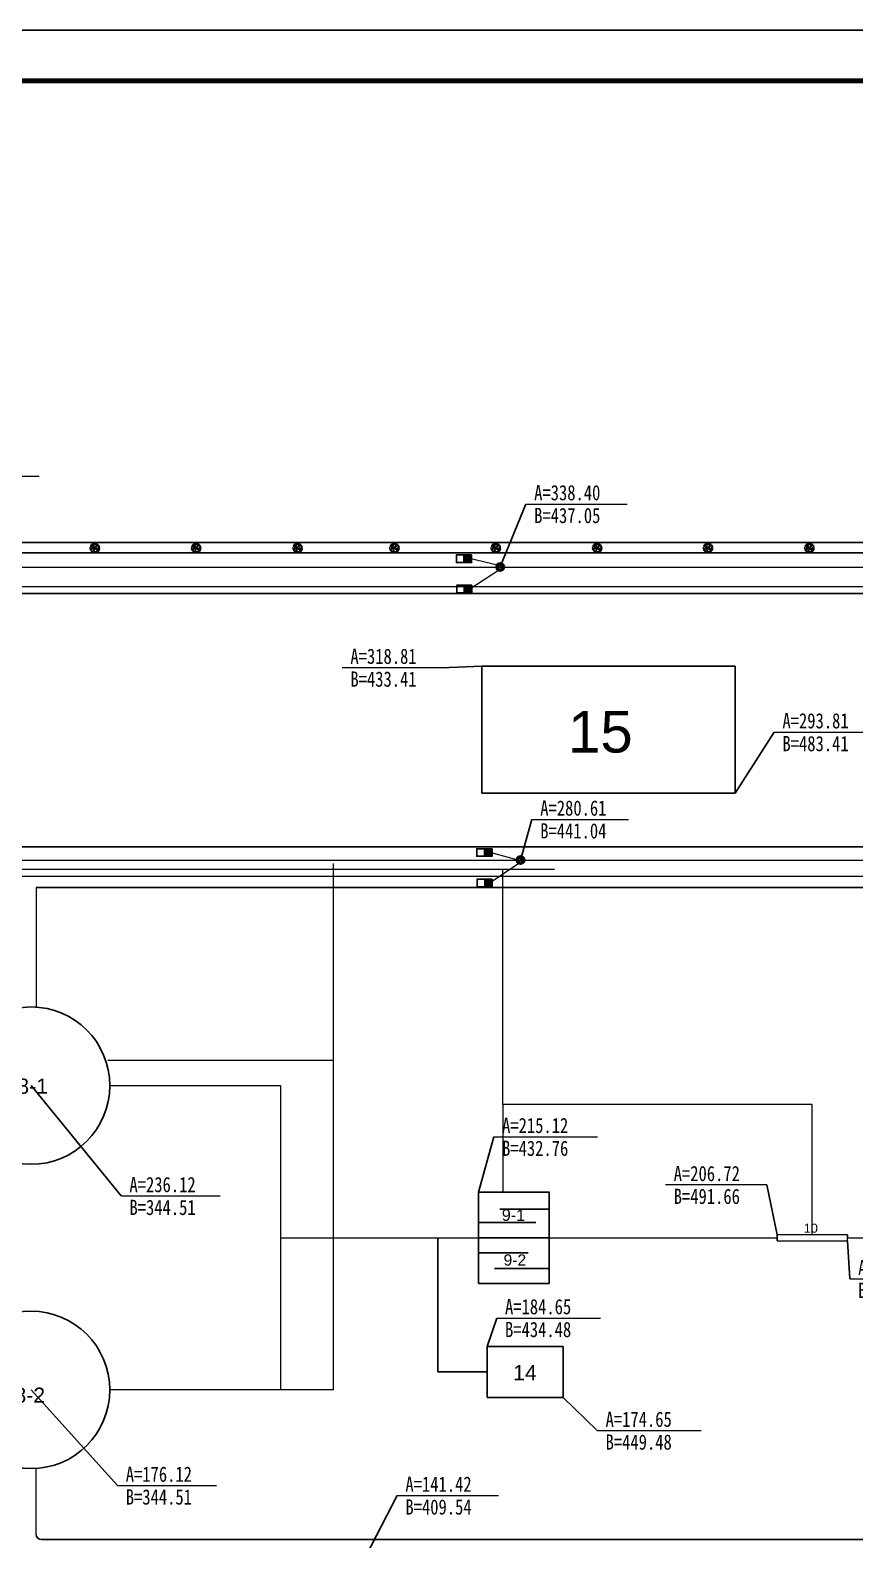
# Model space of a CAD drawing. Header units: millimetres. Extents: x 210832 to 1443773, y 126806 to 1026245.
# Drawn here: x 214162.9 to 214325.6, y 129155.3 to 129453 of the extents above; entities that cross this region are included whole.
import ezdxf
from ezdxf.enums import TextEntityAlignment as Align
from ezdxf.lldxf.tags import DXFTag

# ---------------------------------------------------------------- set-up
doc = ezdxf.new("R2010")
doc.units = ezdxf.units.MM
doc.header["$LTSCALE"] = 500
for name, color, linetype, lineweight in [('01构筑物', 7, 'Continuous', 60), ('H消火栓', 2, 'Continuous', 9), ('H绿化带', 3, 'Continuous', 9), ('w', 50, 'W_LINE', 50), ('加氯管', 6, 'Cl_LINE', 60), ('厂区污水管', 141, 'CW_LINE', 60), ('厂区给水管', 60, 'G_LINE', 60), ('泄空管', 134, 'XK_LINE', 60), ('雨水管', 20, 'Y_LINE', 60)]:
    doc.layers.add(name, color=color, linetype=linetype, lineweight=lineweight)
doc.layers.add('标注', color=3, linetype='Continuous')
doc.layers.add('道路', color=200, linetype='Continuous')
doc.styles.add('Dim_ZB', font='txt', dxfattribs={"width": 0.8})
doc.styles.get("Standard").update_dxf_attribs({"font": 'arial.ttf'})
tags = doc.linetypes.add('Cl_LINE', pattern='A,12.7,-5.08,["Cl",Standard,S=2.54,R=0,X=-2.54,Y=-1.27],-6.35', length=24.13).pattern_tags.tags
tags[6] = DXFTag(74, 10)
tags = doc.linetypes.add('CW_LINE', pattern='A,12.7,-5.08,["CW",Standard,S=2.54,R=0,X=-2.54,Y=-1.27],-6.35', length=24.13).pattern_tags.tags
tags[6] = DXFTag(74, 10)
tags = doc.linetypes.add('G_LINE', pattern='A,12.7,-5.08,["G",Standard,S=2.54,R=0,X=-2.54,Y=-1.27],-6.35', length=24.13).pattern_tags.tags
tags[6] = DXFTag(74, 10)
tags = doc.linetypes.add('W_LINE', pattern='A,12.7,-5.08,["W",Standard,S=2.54,R=0,X=-2.54,Y=-1.27],-6.35', length=24.13).pattern_tags.tags
tags[6] = DXFTag(74, 10)
tags = doc.linetypes.add('XK_LINE', pattern='A,12.7,-5.08,["XK",Standard,S=2.54,R=0,X=-2.54,Y=-1.27],-6.35', length=24.13).pattern_tags.tags
tags[6] = DXFTag(74, 10)
tags = doc.linetypes.add('Y_LINE', pattern='A,12.7,-5.08,["Y",Standard,S=2.54,R=0,X=-2.54,Y=-1.27],-6.35', length=24.13).pattern_tags.tags
tags[6] = DXFTag(74, 10)
doc.dimstyles.new('ISO-25', dxfattribs={"dimtxt": 2.5, "dimasz": 2.5, "dimexe": 1.25, "dimexo": 0.625, "dimtad": 1, "dimtxsty": 'Standard', "dimcen": 2.5, "dimadec": 0, "dimazin": 0, "dimtfac": 1, "dimtmove": 0, "dimatfit": 3, "dimfxl": 1, "dimarcsym": 0})

# ---------------------------------------------------------------- blocks, each defined once
blk = doc.blocks.new('火焰木')
at = {"layer": 'H绿化带'}
for points in [[(-2.66, 0.17), (-2.53, -0.09), (-2.46, -0.35), (-2.39, -0.43), (-2.45, -0.46), (-2.58, -0.59), (-2.62, -0.69)], [(-2.52, 0.8), (-2.23, 0.89), (-1.91, 0.77), (-1.72, 0.64), (-1.38, 0.55), (-1.09, 0.48), (-0.75, 0.34), (-0.61, 0.29), (-0.45, 0.04), (-0.56, -0.07), (-0.58, -0.28), (-0.58, -0.28), (-0.89, -0.31), (-1.12, -0.2), (-1.41, -0.02), (-1.58, -0.02), (-1.83, -0.12), (-1.86, -0.21), (-2.05, -0.34), (-2.41, -0.31), (-2.49, -0.09), (-2.65, 0.34)], [(-2, 1.61), (-1.92, 1.47), (-1.76, 1.39), (-1.58, 1.25), (-1.44, 1.07), (-1.41, 0.77), (-1.64, 0.78), (-1.83, 0.85), (-2.02, 0.91), (-2.17, 0.96), (-2.27, 0.96), (-2.48, 0.88)], [(-2.23, 1.1), (-2.43, 1)], [(-1.7, 0.8), (-1.77, 1.04), (-2.36, 1.12)], [(-2.09, 1.08), (-2.29, 1.24)], [(-1.57, 1.24), (-1.93, 1.15), (-2.23, 1.33)], [(-1.76, 1.19), (-2.15, 1.44)], [(-1.8, 1.78), (-1.53, 1.74), (-1.29, 1.7), (-1.2, 1.67), (-1.09, 1.55), (-1.03, 1.38), (-0.87, 1.16), (-0.89, 0.83), (-0.88, 0.63), (-1.11, 0.65), (-1.31, 0.8), (-1.32, 1.01), (-1.41, 1.18), (-1.62, 1.38), (-1.85, 1.53), (-1.93, 1.65)], [(-1.12, 1.04), (-1.4, 1.29), (-1.88, 1.73)], [(-0.73, 2.33), (-0.74, 2.2), (-0.71, 2.02), (-0.67, 1.85), (-0.59, 1.72), (-0.49, 1.61), (-0.55, 1.54), (-0.67, 1.4), (-0.75, 1.25), (-0.89, 1.35), (-1, 1.54), (-1.15, 1.76), (-1.43, 1.79), (-1.72, 1.83)], [(-1.33, 1.53), (-1.65, 1.52)], [(-1.21, 1.76), (-1.4, 1.86), (-1.64, 1.92)], [(-0.79, 1.65), (-0.97, 1.79), (-1.18, 1.92), (-1.55, 1.99)], [(-1.32, 0.91), (-1.05, 1.08), (-1.22, 1.48), (-1.54, 1.64)], [(-1.26, 1.94), (-1.4, 2.08)], [(-0.83, 1.31), (-0.76, 1.55), (-0.88, 1.92), (-1.3, 2.13)], [(-1.23, 0.74), (-1.21, 0.98)], [(-1.06, 2.01), (-1.16, 2.2)], [(-1.03, 0.84), (-1.11, 0.76)], [(-0.88, 0.8), (-1.09, 0.86)], [(-0.86, 2.15), (-1.04, 2.25)], [(-0.97, 0.82), (-0.99, 0.96)], [(-0.58, 1.5), (-0.77, 1.82), (-0.84, 2.11), (-0.92, 2.29)], [(0, 2.4), (0.16, 2.06), (0.22, 1.87), (0.27, 1.65), (0.38, 1.22), (0.39, 0.91), (0.36, 0.77), (0.25, 0.63), (0.03, 0.48), (-0.19, 0.36), (-0.34, 0.3), (-0.72, 0.54), (-0.78, 0.75), (-0.72, 1.07), (-0.58, 1.39), (-0.31, 1.61), (-0.26, 1.71), (-0.13, 2.23), (-0.1, 2.4)], [(-0.16, 2.4), (-0.17, 2.24), (-0.21, 2.08), (-0.3, 1.81), (-0.37, 1.68), (-0.52, 1.81), (-0.63, 2.01), (-0.67, 2.2), (-0.67, 2.33)], [(-0.49, 1.96), (-0.63, 2.36)], [(-0.46, 1.76), (-0.52, 2.1), (-0.49, 2.38)], [(-0.29, 1.84), (-0.34, 1.98), (-0.37, 2.4)], [(-0.35, 2.07), (-0.27, 2.24), (-0.27, 2.4)], [(2.07, 1.09), (1.83, 0.92), (1.57, 0.87), (1.19, 0.89), (0.9, 0.91), (0.56, 0.71), (0.22, 0.2), (-0.03, 0.11), (0.03, -0.11), (0.42, -0.28), (0.75, -0.34), (1.19, -0.29), (1.59, -0.08), (1.84, 0.32), (1.96, 0.71), (2.1, 1.02)], [(0.07, 2.39), (0.22, 2.07), (0.37, 1.5), (0.43, 1.79), (0.65, 2.12), (0.66, 2.26)], [(0.3, 2.11), (0.16, 2.38)], [(0.23, 2.25), (0.32, 2.36)], [(0.26, 1.94), (0.3, 2.11), (0.54, 2.31)], [(0.41, 2.2), (0.41, 2.34)], [(0.72, 2.25), (0.71, 2.05), (0.56, 1.85), (0.44, 1.63), (0.43, 1.35), (0.48, 1.16), (0.67, 1.29), (1.02, 1.55), (1.19, 2.03)], [(0.43, 1.34), (0.76, 1.68), (0.86, 2.19)], [(1.23, 1.98), (1.1, 1.61), (1.06, 1.48), (0.73, 1.25), (0.57, 0.94), (0.8, 0.95), (0.96, 0.95), (1.29, 0.92), (1.55, 0.94), (1.63, 1.19), (1.66, 1.35), (1.8, 1.47)], [(0.62, 1.54), (0.64, 1.76)], [(0.66, 1.28), (0.82, 1.54), (1.09, 2.08)], [(0.68, 1.16), (0.97, 1.13), (1.31, 1.26), (1.55, 1.75)], [(0.77, 1.76), (1.01, 2.12)], [(0.77, 0.95), (1.37, 1.1), (1.55, 1.33)], [(0.82, 1.31), (1.06, 1.32), (1.14, 1.46), (1.28, 1.96)], [(0.85, 0.97), (1.18, 1.13)], [(1.09, 1.18), (1.27, 1.47), (1.32, 1.93)], [(1.2, 1.06), (1.46, 1.03), (1.56, 1.22)], [(1.21, 1.36), (1.24, 1.42), (1.49, 1.8)], [(1.25, 1.23), (1.46, 1.34), (1.74, 1.55)], [(1.52, 1.38), (1.65, 1.65)], [(2.31, 0.43), (2.18, 0.33), (1.97, 0.29), (1.91, 0.27), (1.82, 0.14), (1.74, -0.04), (1.55, -0.17), (1.66, -0.19), (1.88, -0.34), (2.01, -0.56), (2.28, -0.85)], [(1.83, 1.43), (1.7, 1.32), (1.67, 1.11), (1.62, 0.99), (1.71, 0.98), (1.79, 1.02), (2.03, 1.12)], [(1.67, 1.11), (1.95, 1.29)], [(1.74, 1.15), (2.01, 1.19)], [(1.74, -0.24), (2.07, -0.09), (2.37, 0.14)], [(1.81, 1.2), (1.88, 1.38)], [(2.13, 0.92), (2.04, 0.75), (1.92, 0.33), (2.09, 0.35), (2.3, 0.51)], [(1.95, 0.42), (2.07, 0.54), (2.24, 0.69)], [(1.96, -0.14), (1.96, 0.08), (2.09, 0.16), (2.34, 0.35)], [(2.03, 0.34), (2.27, 0.61)], [(2.04, 0.13), (2.36, 0.22)], [(2.07, 0.53), (2.2, 0.82)], [(-2.52, -0.14), (-2.7, -0.08)], [(-2.44, -0.25), (-2.7, -0.22)], [(-2.58, -0.24), (-2.68, -0.4)], [(-2.45, -0.46), (-2.54, -0.4), (-2.67, -0.52)], [(-2.62, -0.78), (-2.52, -0.6), (-2.39, -0.5), (-2.29, -0.46), (-2.03, -0.49), (-1.92, -0.59), (-1.92, -0.75), (-1.99, -0.85), (-2.22, -0.99), (-2.38, -1.1), (-2.4, -1.28)], [(-2.44, -0.54), (-2.58, -0.91)], [(-2.16, -0.83), (-2.18, -0.7), (-2.28, -0.59), (-2.41, -0.75), (-2.56, -0.97)], [(-2.04, -0.88), (-2.27, -0.8), (-2.43, -0.95), (-2.53, -1.05)], [(-2.2, -0.97), (-2.26, -0.9), (-2.5, -1.12)], [(-2.38, -1.35), (-2.34, -1.18), (-2.2, -1.06), (-2.03, -0.95), (-1.9, -0.89), (-1.84, -0.8), (-1.83, -0.92), (-1.82, -1.1), (-1.84, -1.34), (-1.82, -1.46), (-1.74, -1.62), (-1.6, -1.89), (-1.44, -2.15), (-1.26, -2.4)], [(-1.97, -1.19), (-2.09, -1.12), (-2.22, -1.22), (-2.26, -1.37), (-2.31, -1.43)], [(-2.17, -0.79), (-2.09, -0.59)], [(-1.83, -1.11), (-1.96, -1.19), (-2.14, -1.38), (-2.07, -1.8)], [(-2.05, -1.34), (-2, -1.5), (-1.99, -1.72), (-1.89, -2)], [(-1.77, -1.6), (-1.88, -1.71), (-1.82, -1.91), (-1.81, -2.07)], [(-0.83, -2.59), (-0.74, -2.36), (-0.65, -1.84), (-0.7, -1.44), (-0.79, -1.14), (-0.77, -0.92), (-0.66, -0.76), (-0.58, -0.62), (-0.66, -0.46), (-0.84, -0.46), (-1.1, -0.39), (-1.29, -0.25), (-1.47, -0.27), (-1.71, -0.35), (-1.83, -0.49), (-1.7, -0.83), (-1.68, -1.1), (-1.74, -1.37), (-1.5, -1.97), (-1.14, -2.48)], [(-1.83, -1.67), (-1.75, -1.83), (-1.73, -1.91)], [(-1.63, -1.99), (-1.68, -2.02), (-1.76, -2.04)], [(-1.63, -1.84), (-1.61, -2.04), (-1.57, -2.23)], [(-0.77, -2.58), (-0.71, -2.44), (-0.63, -2.16), (-0.54, -2.38), (-0.36, -2.46), (-0.2, -2.62), (-0.2, -2.67)], [(-0.68, -2.36), (-0.65, -2.44), (-0.58, -2.53), (-0.6, -2.61)], [(1.23, -2.27), (1.08, -2.12), (1, -1.77), (0.96, -1.4), (0.7, -1.07), (0.36, -0.82), (0.11, -0.4), (-0.03, -0.37), (-0.16, -0.44), (-0.28, -0.51), (-0.37, -0.58), (-0.41, -0.78), (-0.63, -1.08), (-0.5, -1.42), (-0.32, -1.68), (-0.06, -1.85), (0.31, -1.95), (0.75, -2.03), (0.94, -2.16), (1.17, -2.3)], [(-0.14, -2.68), (-0.19, -2.56), (-0.32, -2.43), (-0.46, -2.33), (-0.55, -2.01), (-0.53, -1.71), (-0.59, -1.42), (-0.4, -1.76), (-0.21, -1.9), (-0.06, -2.1), (0.19, -2.33), (0.29, -2.63)], [(-0.54, -1.87), (-0.37, -2.02), (-0.21, -2.21), (0.13, -2.67)], [(-0.53, -2.4), (-0.52, -2.48), (-0.41, -2.52), (-0.41, -2.65)], [(-0.42, -1.96), (-0.28, -1.9)], [(-0.31, -2.11), (-0.33, -2.23), (-0.24, -2.38), (-0.1, -2.53), (-0.03, -2.65)], [(-0.23, -1.9), (-0.2, -2.06), (-0.04, -2.25), (0.14, -2.34), (0.23, -2.58)], [(-0.13, -2.29), (-0.01, -2.35), (0.2, -2.64)], [(0.35, -2.61), (0.26, -2.34), (0.24, -2.27), (0.11, -2.16), (-0.1, -1.99), (-0.11, -1.91), (0.07, -1.94), (0.55, -2.05), (0.8, -2.15), (1.1, -2.34)], [(0.02, -2.08), (0.27, -2.07), (0.42, -2.2), (0.62, -2.4), (0.59, -2.53)], [(0.37, -2.13), (0.32, -2.26), (0.43, -2.38), (0.5, -2.54), (0.49, -2.57)], [(2.15, -1.17), (1.99, -1.03), (1.86, -0.87), (1.59, -0.79), (1.35, -0.8), (1.02, -0.78), (0.76, -0.65), (0.58, -0.52), (0.46, -0.51), (0.36, -0.49), (0.45, -0.69), (0.66, -0.86), (0.91, -1.1), (1.09, -1.25), (1.36, -1.37), (1.74, -1.41), (1.97, -1.53)], [(0.44, -2.03), (0.57, -2.23), (0.88, -2.45)], [(2.26, -0.88), (2.11, -0.74), (1.93, -0.54), (1.83, -0.39), (1.68, -0.3), (1.49, -0.26), (1.25, -0.34), (0.95, -0.4), (0.68, -0.39), (0.92, -0.61), (1.2, -0.73), (1.54, -0.7), (1.88, -0.8), (2.18, -1.13)], [(0.73, -2.13), (0.69, -2.24), (0.95, -2.38)], [(0.71, -0.91), (1.1, -0.93), (1.54, -0.94), (1.73, -1.09), (2.08, -1.31)], [(0.99, -0.64), (1.29, -0.55), (1.56, -0.58), (1.64, -0.52)], [(0.99, -1.17), (1.15, -1.12), (1.28, -1.28)], [(1.94, -1.56), (1.66, -1.46), (1.37, -1.42), (1.11, -1.36), (1, -1.29), (1.09, -1.49), (1.12, -1.67), (1.11, -1.94), (1.14, -2.05), (1.26, -2.23)], [(1.04, -0.93), (1.14, -1.05), (1.32, -1.09), (1.55, -1.15), (2.03, -1.39)], [(1.13, -2), (1.24, -2.03), (1.37, -2.13)], [(1.14, -1.62), (1.38, -1.66), (1.47, -1.88), (1.53, -2)], [(1.17, -0.36), (1.37, -0.4), (1.58, -0.4)], [(1.24, -1.08), (1.39, -1.03), (1.58, -1.06)], [(1.24, -1.39), (1.29, -1.5), (1.51, -1.56), (1.66, -1.66), (1.74, -1.82)], [(1.25, -1.65), (1.27, -1.82), (1.34, -1.99), (1.44, -2.09)], [(1.33, -1.11), (1.39, -1.25), (1.54, -1.32)], [(1.39, -1.53), (1.55, -1.74), (1.66, -1.9)], [(1.5, -1.56), (1.66, -1.51), (1.78, -1.59), (1.87, -1.63)], [(1.56, -0.71), (1.66, -0.66), (1.9, -0.66), (2.1, -0.85), (2.23, -1)], [(1.63, -1.02), (1.87, -0.99), (2.02, -1.1), (2.12, -1.23)], [(1.7, -1.23), (1.72, -1.32)], [(1.87, -0.18), (2.09, -0.4), (2.38, -0.22)], [(1.96, -0.47), (2.06, -0.47), (2.21, -0.5), (2.38, -0.32)], [(1.99, -0.3), (2.38, -0.14)], [(2.08, -0.64), (2.24, -0.61), (2.36, -0.48)], [(2.13, -0.04), (2.38, -0.04)], [(2.17, -0.73), (2.32, -0.7)]]:
    blk.add_lwpolyline(points, dxfattribs=at)
blk = doc.blocks.new('*U142')
at = {"lineweight": 15, "ltscale": 0.002}
blk.add_line((0, 0), (19.53, 0), dxfattribs=at)
at = {"lineweight": 15, "ltscale": 0.002, "style": 'Dim_ZB', "width": 0.8}
blk.add_text(' A=236.12 ', height=3, dxfattribs=at).set_placement((0, 0.75))
blk.add_text(' B=344.51 ', height=3, dxfattribs=at).set_placement((0, -0.75), align=Align.TOP_LEFT)
blk = doc.blocks.new('*U143')
at = {"lineweight": 15, "ltscale": 0.002}
blk.add_line((0, 0), (19.53, 0), dxfattribs=at)
at = {"lineweight": 15, "ltscale": 0.002, "style": 'Dim_ZB', "width": 0.8}
blk.add_text(' A=176.12 ', height=3, dxfattribs=at).set_placement((0, 0.75))
blk.add_text(' B=344.51 ', height=3, dxfattribs=at).set_placement((0, -0.75), align=Align.TOP_LEFT)
blk = doc.blocks.new('*U144')
at = {"lineweight": 15, "ltscale": 0.002}
blk.add_line((0, 0), (20.48, 0), dxfattribs=at)
at = {"lineweight": 15, "ltscale": 0.002, "style": 'Dim_ZB', "width": 0.8}
blk.add_text(' A=215.12 ', height=3, dxfattribs=at).set_placement((0, 0.75))
blk.add_text(' B=432.76 ', height=3, dxfattribs=at).set_placement((0, -0.75), align=Align.TOP_LEFT)
blk = doc.blocks.new('*U145')
at = {"lineweight": 15, "ltscale": 0.002}
blk.add_line((0, 0), (20.48, 0), dxfattribs=at)
at = {"lineweight": 15, "ltscale": 0.002, "style": 'Dim_ZB', "width": 0.8}
blk.add_text(' A=184.65 ', height=3, dxfattribs=at).set_placement((0, 0.75))
blk.add_text(' B=434.48 ', height=3, dxfattribs=at).set_placement((0, -0.75), align=Align.TOP_LEFT)
blk = doc.blocks.new('*U146')
at = {"lineweight": 15, "ltscale": 0.002}
blk.add_line((0, 0), (20.48, 0), dxfattribs=at)
at = {"lineweight": 15, "ltscale": 0.002, "style": 'Dim_ZB', "width": 0.8}
blk.add_text(' A=174.65 ', height=3, dxfattribs=at).set_placement((0, 0.75))
blk.add_text(' B=449.48 ', height=3, dxfattribs=at).set_placement((0, -0.75), align=Align.TOP_LEFT)
blk = doc.blocks.new('*U147')
at = {"lineweight": 15, "ltscale": 0.002}
blk.add_line((0, 0), (-20.01, 0), dxfattribs=at)
at = {"lineweight": 15, "ltscale": 0.002, "style": 'Dim_ZB', "width": 0.8}
blk.add_text(' A=206.72 ', height=3, dxfattribs=at).set_placement((-20.01, 0.75))
blk.add_text(' B=491.66 ', height=3, dxfattribs=at).set_placement((-20.01, -0.75), align=Align.TOP_LEFT)
blk = doc.blocks.new('*U148')
at = {"lineweight": 15, "ltscale": 0.002}
blk.add_line((0, 0), (20.01, 0), dxfattribs=at)
at = {"lineweight": 15, "ltscale": 0.002, "style": 'Dim_ZB', "width": 0.8}
blk.add_text(' A=205.52 ', height=3, dxfattribs=at).set_placement((0, 0.75))
blk.add_text(' B=505.57 ', height=3, dxfattribs=at).set_placement((0, -0.75), align=Align.TOP_LEFT)
blk = doc.blocks.new('*U149')
at = {"lineweight": 15, "ltscale": 0.002}
blk.add_line((0, 0), (-19.53, 0), dxfattribs=at)
at = {"lineweight": 15, "ltscale": 0.002, "style": 'Dim_ZB', "width": 0.8}
blk.add_text(' A=318.81 ', height=3, dxfattribs=at).set_placement((-19.53, 0.75))
blk.add_text(' B=433.41 ', height=3, dxfattribs=at).set_placement((-19.53, -0.75), align=Align.TOP_LEFT)
blk = doc.blocks.new('*U150')
at = {"lineweight": 15, "ltscale": 0.002}
blk.add_line((0, 0), (19.53, 0), dxfattribs=at)
at = {"lineweight": 15, "ltscale": 0.002, "style": 'Dim_ZB', "width": 0.8}
blk.add_text(' A=293.81 ', height=3, dxfattribs=at).set_placement((0, 0.75))
blk.add_text(' B=483.41 ', height=3, dxfattribs=at).set_placement((0, -0.75), align=Align.TOP_LEFT)
blk = doc.blocks.new('*U163')
at = {"lineweight": 15, "ltscale": 0.002}
blk.add_line((0, 0), (20.01, 0), dxfattribs=at)
at = {"lineweight": 15, "ltscale": 0.002, "style": 'Dim_ZB', "width": 0.8}
blk.add_text(' A=338.40 ', height=3, dxfattribs=at).set_placement((0, 0.75))
blk.add_text(' B=437.05 ', height=3, dxfattribs=at).set_placement((0, -0.75), align=Align.TOP_LEFT)
blk = doc.blocks.new('*U164')
at = {"lineweight": 15, "ltscale": 0.002}
blk.add_line((0, 0), (20.01, 0), dxfattribs=at)
at = {"lineweight": 15, "ltscale": 0.002, "style": 'Dim_ZB', "width": 0.8}
blk.add_text(' A=338.40 ', height=3, dxfattribs=at).set_placement((0, 0.75))
blk.add_text(' B=314.02 ', height=3, dxfattribs=at).set_placement((0, -0.75), align=Align.TOP_LEFT)
blk = doc.blocks.new('*U188')
at = {"lineweight": 15, "ltscale": 0.002}
blk.add_line((0, 0), (19.06, 0), dxfattribs=at)
at = {"lineweight": 15, "ltscale": 0.002, "style": 'Dim_ZB', "width": 0.8}
blk.add_text(' A=280.61 ', height=3, dxfattribs=at).set_placement((0, 0.75))
blk.add_text(' B=441.04 ', height=3, dxfattribs=at).set_placement((0, -0.75), align=Align.TOP_LEFT)
blk = doc.blocks.new('*U189')
at = {"lineweight": 15, "ltscale": 0.002}
blk.add_line((0, 0), (20.01, 0), dxfattribs=at)
at = {"lineweight": 15, "ltscale": 0.002, "style": 'Dim_ZB', "width": 0.8}
blk.add_text(' A=141.42 ', height=3, dxfattribs=at).set_placement((0, 0.75))
blk.add_text(' B=409.54 ', height=3, dxfattribs=at).set_placement((0, -0.75), align=Align.TOP_LEFT)

msp = doc.modelspace()

# ---------------------------------------------------------------- hatches: boundary and pattern name
h = msp.add_hatch(color=256)
h.dxf.hatch_style = 1
h.paths.add_polyline_path([(214248.51, 129348.06), (214250.01, 129348.06), (214250.01, 129349.56), (214248.51, 129349.56)])
h = msp.add_hatch(color=256)
h.dxf.hatch_style = 1
h.paths.add_polyline_path([(214248.57, 129342.07), (214250.07, 129342.07), (214250.07, 129343.57), (214248.57, 129343.57)])
h = msp.add_hatch(color=256)
h.dxf.hatch_style = 1
h.paths.add_polyline_path([(214252.54, 129290.12), (214254.04, 129290.12), (214254.04, 129291.62), (214252.54, 129291.62)])
h = msp.add_hatch(color=256)
h.dxf.hatch_style = 1
h.paths.add_polyline_path([(214252.59, 129284.13), (214254.09, 129284.13), (214254.09, 129285.63), (214252.59, 129285.63)])

# ---------------------------------------------------------------- linework, layer by layer
for p, q in [((214248.51, 129349.56), (214248.51, 129348.06)), ((214248.57, 129343.57), (214248.57, 129342.07)), ((214252.54, 129291.62), (214252.54, 129290.12)), ((214252.59, 129285.63), (214252.59, 129284.13))]:
    msp.add_line(p, q)
for points in [[(213765.9, 129453.03), (214606.9, 129453.03), (214606.9, 128859.03), (213765.9, 128859.03)], [(214250.01, 129349.56), (214250.01, 129348.06), (214247.01, 129348.06), (214247.01, 129349.56)], [(214250.07, 129343.57), (214250.07, 129342.07), (214247.07, 129342.07), (214247.07, 129343.57)], [(214254.04, 129291.62), (214254.04, 129290.12), (214251.04, 129290.12), (214251.04, 129291.62)], [(214254.09, 129285.63), (214254.09, 129284.13), (214251.09, 129284.13), (214251.09, 129285.63)]]:
    msp.add_lwpolyline(points, close=True)
at = {"const_width": 1}
msp.add_lwpolyline([(213790.9, 129443.03), (214596.9, 129443.03), (214596.9, 128869.03), (213790.9, 128869.03)], close=True, dxfattribs=at)
at = {"layer": '01构筑物', "lineweight": -3, "ltscale": 0.002}
msp.add_line((214385.92, 129351.98), (213932.19, 129351.98), dxfattribs=at)
at = {"layer": '01构筑物', "lineweight": 30, "ltscale": 0.002}
for p, q in [((214252.02, 129327.59), (214252.02, 129302.59)), ((214302.02, 129327.59), (214252.02, 129327.59)), ((214302.02, 129302.59), (214302.02, 129327.59)), ((214252.02, 129302.59), (214302.02, 129302.59)), ((214251.38, 129214.9), (214251.38, 129223.9)), ((214251.38, 129223.9), (214251.38, 129205.9)), ((214251.38, 129223.9), (214265.38, 129223.9)), ((214265.32, 129223.9), (214265.32, 129205.9)), ((214265.29, 129220.55), (214255.59, 129220.55)), ((214251.37, 129217.91), (214262.7, 129217.91)), ((214251.38, 129214.9), (214251.38, 129217.9)), ((214251.38, 129214.9), (214265.32, 129214.9)), ((214251.38, 129214.9), (214251.38, 129211.9)), ((214310.27, 129214.9), (214310.27, 129215.5)), ((214310.27, 129215.5), (214310.27, 129214.3)), ((214251.38, 129211.9), (214261.14, 129211.9)), ((214265.33, 129208.83), (214254.55, 129208.83)), ((214265.32, 129205.9), (214251.38, 129205.9)), ((214253.1, 129193.43), (214253.1, 129183.43)), ((214268.1, 129193.43), (214253.1, 129193.43)), ((214268.1, 129183.43), (214268.1, 129193.43)), ((214253.1, 129183.43), (214268.1, 129183.43))]:
    msp.add_line(p, q, dxfattribs=at)
at = {"layer": '01构筑物', "lineweight": 18, "ltscale": 0.002}
for p, q in [((214324.18, 129215.5), (214310.27, 129215.5)), ((214310.27, 129214.3), (214324.18, 129214.3)), ((214324.18, 129214.3), (214324.18, 129215.5)), ((214324.18, 129215.5), (214324.18, 129214.9))]:
    msp.add_line(p, q, dxfattribs=at)
at = {"layer": '01构筑物', "lineweight": 30, "ltscale": 0.002}
for centre in [(214163.13, 129244.9), (214163.13, 129184.9)]:
    msp.add_circle(centre, 15.51, dxfattribs=at)
at = {"layer": 'Defpoints', "lineweight": 15, "ltscale": 0.002}
for p, q in [((214249.46, 129342.74), (214255.5, 129346.7)), ((214249.58, 129348.9), (214255.41, 129347.51)), ((214253.6, 129290.96), (214259.1, 129289.44)), ((214253.48, 129284.8), (214259.3, 129288.75))]:
    msp.add_line(p, q, dxfattribs=at)
at = {"layer": 'w', "lineweight": 13, "ltscale": 0.002}
for p, q in [((214178.64, 129244.9), (214212.33, 129244.9)), ((214212.33, 129244.9), (214212.33, 129184.9)), ((214212.33, 129214.9), (214251.38, 129214.9)), ((214265.32, 129214.9), (214310.27, 129214.9)), ((214324.18, 129214.9), (214357.59, 129214.9)), ((214212.33, 129184.9), (214186.63, 129184.9))]:
    msp.add_line(p, q, dxfattribs=at)
at = {"layer": '加氯管', "lineweight": -3, "ltscale": 0.002}
for p, q in [((214243.38, 129214.9), (214243.38, 129193.43)), ((214243.38, 129193.43), (214243.38, 129188.43)), ((214243.38, 129188.43), (214253.1, 129188.43))]:
    msp.add_line(p, q, dxfattribs=at)
at = {"layer": '厂区污水管', "lineweight": 15, "ltscale": 0.002}
for p, q in [((214266.37, 129287.5), (213825.36, 129287.5)), ((214222.74, 129184.9), (214222.74, 129288.73))]:
    msp.add_line(p, q, dxfattribs=at)
at = {"layer": '厂区给水管', "lineweight": 15, "ltscale": 0.002}
for p, q in [((214080.33, 129343.33), (214375.63, 129343.33)), ((214376.82, 129286.13), (214080.22, 129286.13))]:
    msp.add_line(p, q, dxfattribs=at)
at = {"layer": '泄空管', "lineweight": 15, "ltscale": 0.002}
for p, q in [((214256.16, 129241.19), (214256.16, 129287.5)), ((214178.27, 129249.9), (214222.74, 129249.9)), ((214317.2, 129241.19), (214256.16, 129241.19)), ((214256.16, 129241.19), (214256.16, 129223.9)), ((214317.2, 129215.5), (214317.2, 129241.19)), ((214222.74, 129184.9), (214178.64, 129184.9))]:
    msp.add_line(p, q, dxfattribs=at)
at = {"layer": '道路', "lineweight": -3, "ltscale": 0.002}
for p, q in [((213932.19, 129349.98), (214353.92, 129349.98)), ((214107.6, 129341.98), (214345.92, 129341.98)), ((214117.6, 129291.98), (214355.92, 129291.98)), ((214345.92, 129283.98), (214164.13, 129283.98)), ((214345.92, 129155.38), (214165.13, 129155.38))]:
    msp.add_line(p, q, dxfattribs=at)
at = {"layer": '道路', "lineweight": 15, "ltscale": 0.002}
for p, q in [((214164.13, 129283.98), (214164.13, 129260.38)), ((214164.13, 129156.38), (214164.13, 129169.42))]:
    msp.add_line(p, q, dxfattribs=at)
at = {"layer": '道路', "lineweight": -3, "ltscale": 0.002}
msp.add_arc((214165.13, 129156.38), 1, 180, 270, dxfattribs=at)
at = {"layer": '雨水管', "lineweight": 15, "ltscale": 0.002}
for p, q in [((214083.03, 129347.17), (214382.06, 129347.17)), ((214382.06, 129289.32), (214083.03, 129289.32))]:
    msp.add_line(p, q, dxfattribs=at)
at = {"layer": '雨水管', "ltscale": 0.002}
for centre in [(214255.66, 129347.18), (214259.66, 129289.39)]:
    msp.add_circle(centre, 0.625, dxfattribs=at)

# ---------------------------------------------------------------- block references
at = {"layer": 'H消火栓', "xscale": 0.384, "yscale": 0.384, "zscale": 0.384}
for p in [(214175.75, 129350.97), (214195.75, 129350.97), (214215.75, 129350.97), (214234.86, 129350.97), (214254.86, 129350.97), (214274.86, 129350.97), (214296.71, 129350.97), (214316.71, 129350.97)]:
    msp.add_blockref('火焰木', p, dxfattribs=at)
at = {"layer": '标注', "lineweight": 15, "ltscale": 0.002}
for name, p in [('*U164', (214144.71, 129365.09)), ('*U163', (214260.72, 129359.58)), ('*U149', (214244, 129327.32)), ('*U150', (214309.7, 129314.6)), ('*U188', (214261.92, 129297.39)), ('*U144', (214254.39, 129234.8)), ('*U147', (214308.26, 129225.32)), ('*U142', (214180.88, 129223.14)), ('*U148', (214324.64, 129206.78)), ('*U145', (214254.97, 129199.06)), ('*U146', (214274.81, 129176.86)), ('*U143', (214180.15, 129166.03)), ('*U189', (214235.32, 129164.06))]:
    msp.add_blockref(name, p, dxfattribs=at)

# ---------------------------------------------------------------- texts
at = {"layer": '01构筑物', "lineweight": 30, "ltscale": 0.002, "attachment_point": 1}
for s, width, gutter_width, insert, char_height in [('15', 17.6437, 41.06, (214269.04, 129318.8), 8.213), ('8-1', 26.5254, 15, (214160.39, 129246.29), 3), ('9-1', 5.7927, 11.48, (214255.96, 129220.52), 2.297), ('10', 6.125, 8.99, (214315.53, 129217.69), 1.797), ('9-2', 16.1799, 11.05, (214256.32, 129211.62), 2.21), ('14', 7.3289, 15, (214258.21, 129189.8), 3), ('8-2', 16.4672, 15, (214159.82, 129185.36), 3)]:
    msp.add_mtext_dynamic_manual_height_columns(s, width=width, gutter_width=gutter_width, heights=[0], dxfattribs=dict(at, insert=insert, char_height=char_height))

# ---------------------------------------------------------------- leaders
at = {"layer": '标注', "lineweight": 15, "ltscale": 0.002}
for points in [[(214255.66, 129347.18), (214260.72, 129359.58)], [(214252.02, 129327.59), (214244, 129327.32)], [(214302.02, 129302.59), (214309.7, 129314.6)], [(214259.66, 129289.39), (214261.92, 129297.39)], [(214163.13, 129244.9), (214180.88, 129223.14)], [(214251.38, 129223.9), (214254.39, 129234.8)], [(214310.27, 129215.5), (214308.26, 129225.32)], [(214324.18, 129214.3), (214324.64, 129206.78)], [(214253.1, 129193.43), (214254.97, 129199.06)], [(214163.13, 129184.9), (214180.15, 129166.03)], [(214268.1, 129183.43), (214274.81, 129176.86)], [(214228.16, 129150.2), (214235.32, 129164.06)]]:
    msp.add_leader(points, dimstyle='ISO-25', override={"dimzin": 0, "dimldrblk": 'None'}, dxfattribs=at)

doc.saveas('drawing.dxf')
